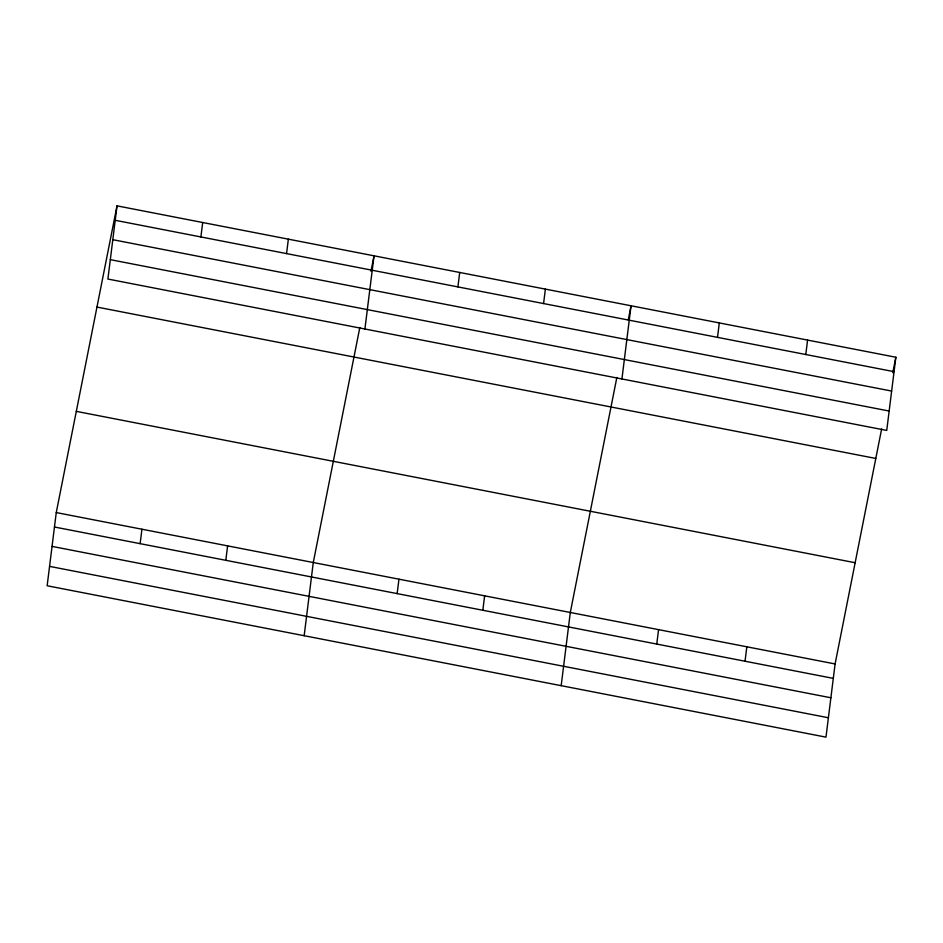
<?xml version="1.0" encoding="UTF-8"?>
<svg xmlns="http://www.w3.org/2000/svg" width="943" height="943" viewBox="0 0 943 943"><rect width="100%" height="100%" fill="white"/><g stroke="black" fill="none" stroke-linecap="round" stroke-linejoin="round"><path stroke-width="1.41" d="M117.015 205.857L107.903 279.045L886.738 430.432L895.85 357.244L117.015 205.857L56.262 512.568L47.15 585.756L825.985 737.143L835.097 663.955L881.646 428.935M140.142 543.663L141.933 529.223M200.894 236.941L202.686 222.513M225.813 560.307L227.605 545.879M286.566 253.596L288.358 239.157M304.165 635.712L313.276 562.523L359.825 327.504M364.917 329.001L374.029 255.812L370.964 271.278M397.156 593.619L398.96 579.179M457.909 286.896L459.701 272.468M482.828 610.262L484.631 595.835M543.581 303.552L545.372 289.112M561.179 685.679L570.303 612.479L616.852 377.459M621.932 378.956L631.044 305.768L628.262 319.83M656.764 644.069L658.568 629.641M717.517 337.358L719.309 322.93M745.041 661.232L746.832 646.792M805.782 354.521L807.585 340.081M892.785 372.697L895.85 357.244M115.223 220.297L894.047 371.672M112.806 239.687L891.642 391.062M110.319 259.655L889.143 411.042M96.964 307.076L875.799 458.451M76.312 411.36L855.148 562.735M56.262 512.568L835.097 663.955M54.47 527.007L833.306 678.382M52.054 546.398L830.889 697.773M49.566 566.378L828.402 717.753"/></g></svg>
